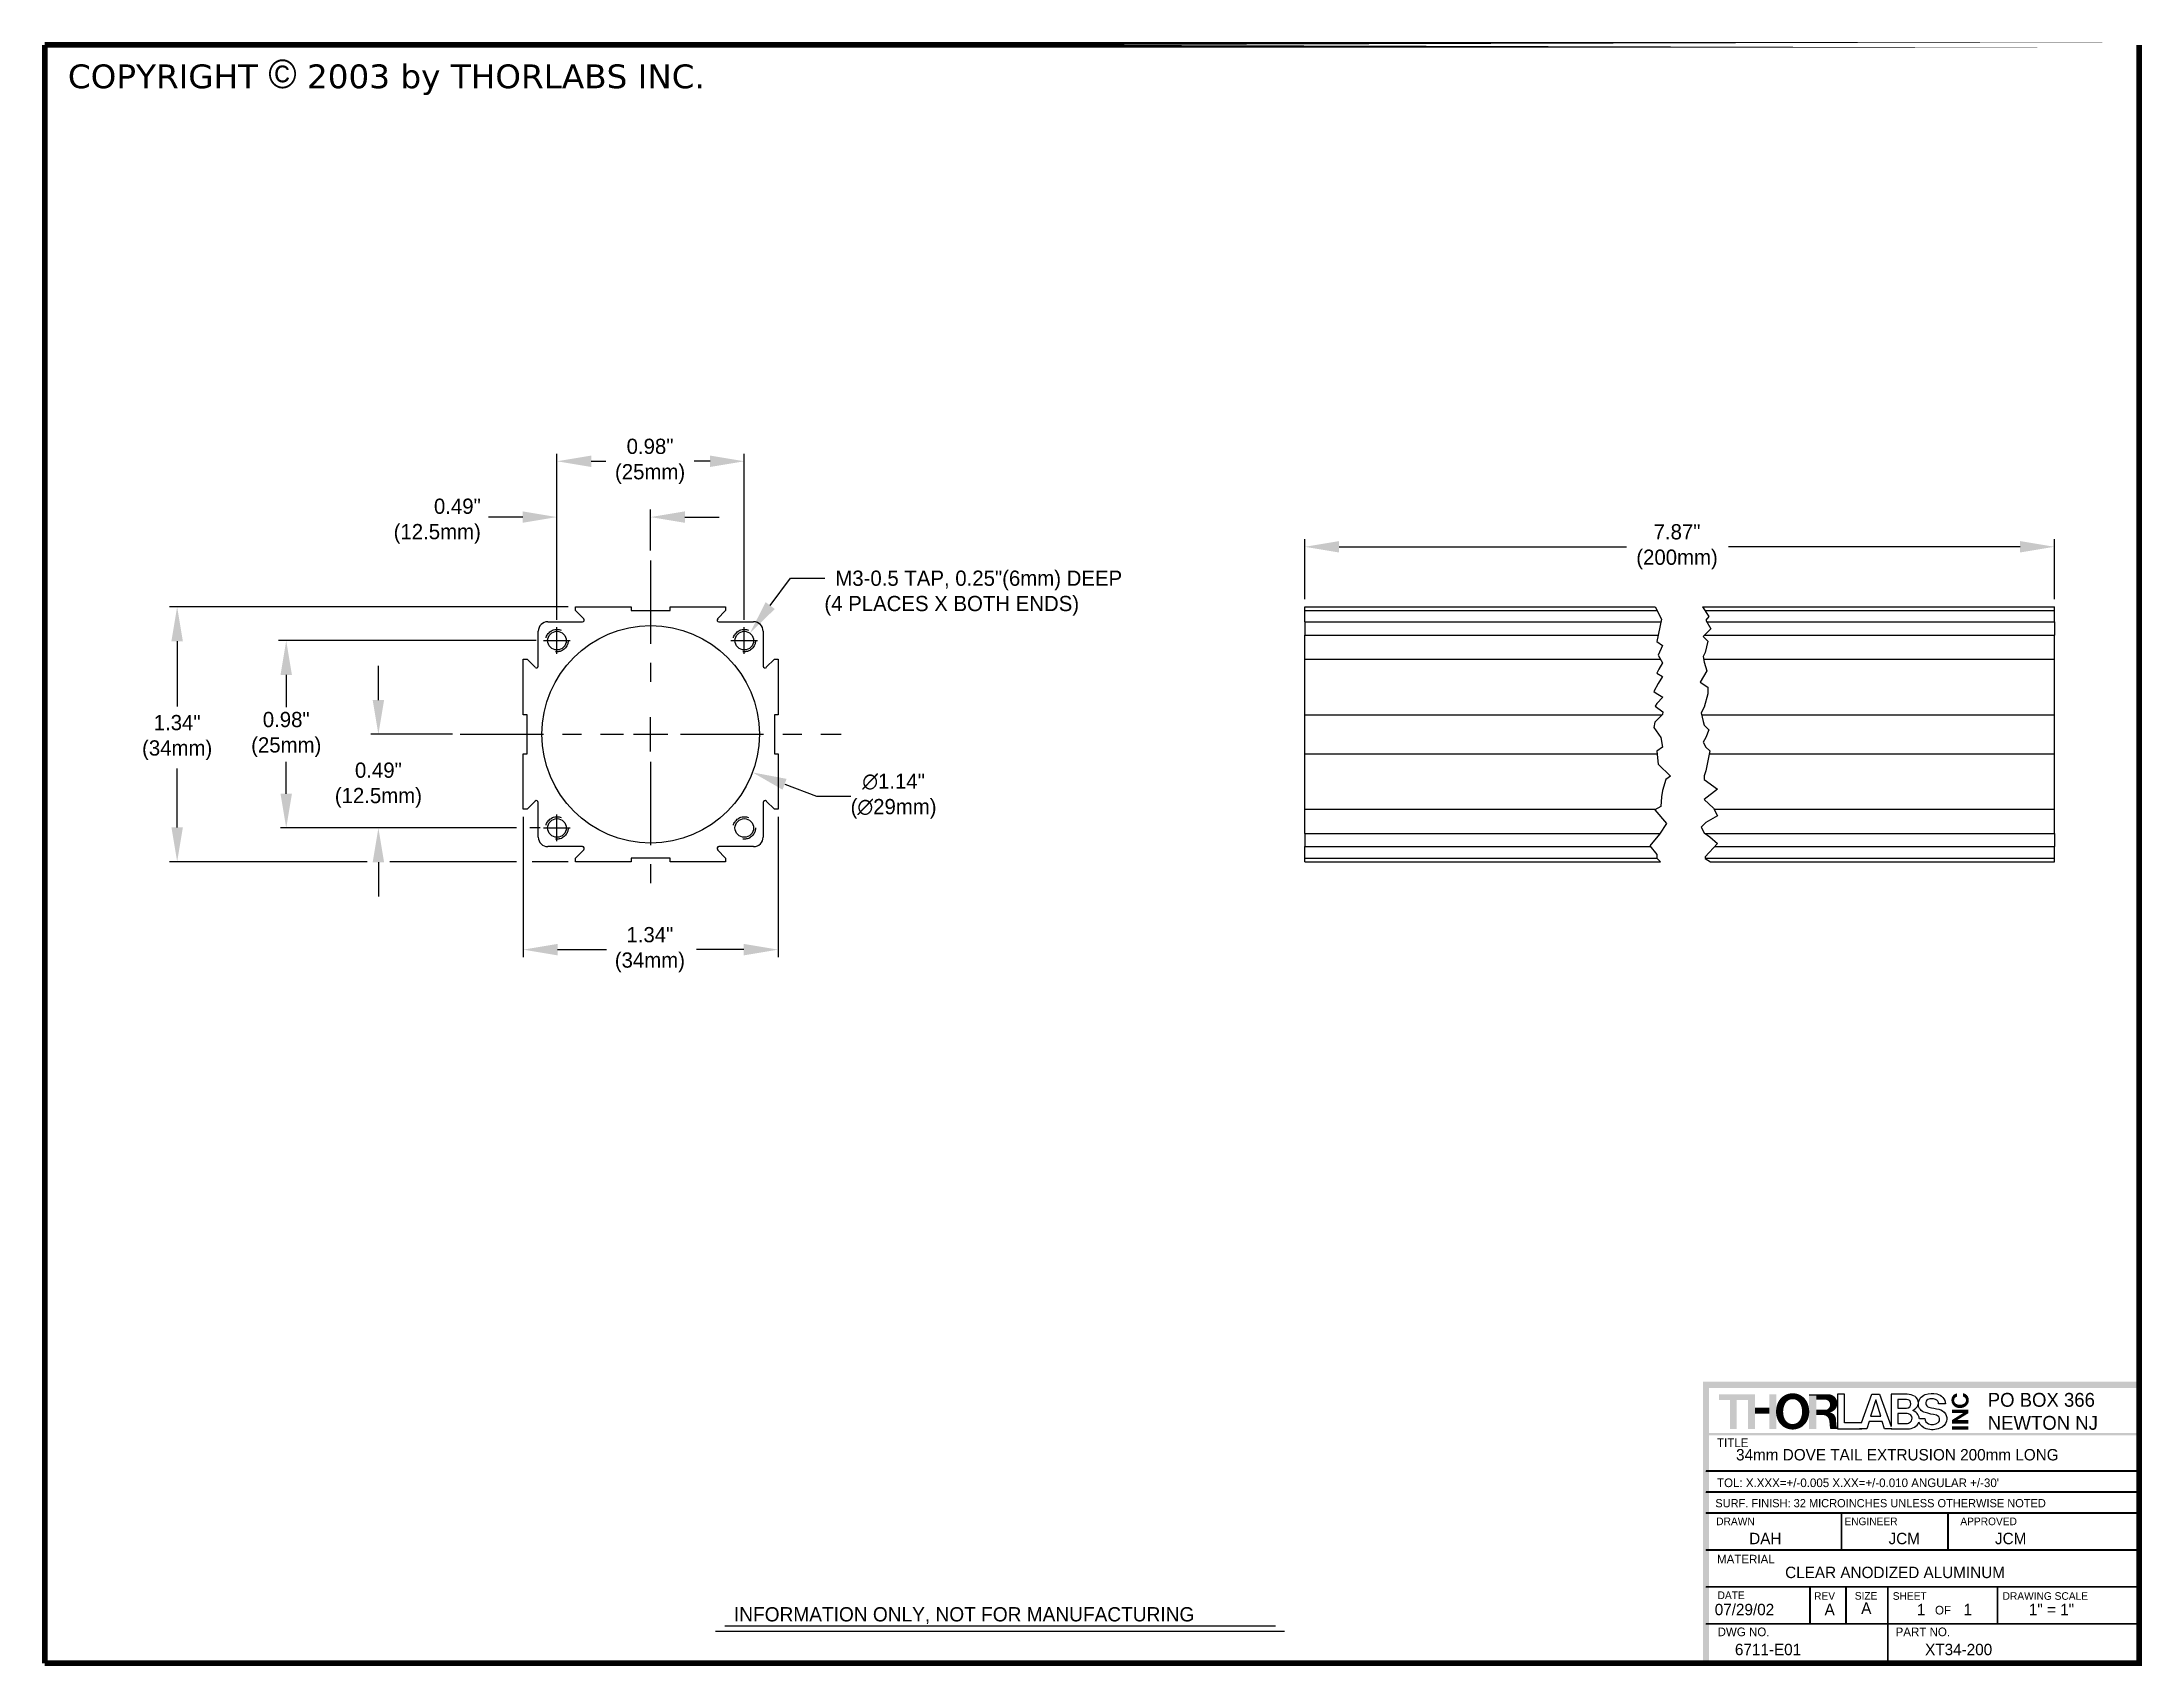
# Model space of a CAD drawing. Extents: x 0.3 to 11.3, y 0.3 to 8.8.
import ezdxf
from ezdxf.enums import TextEntityAlignment as Align

# ---------------------------------------------------------------- set-up
doc = ezdxf.new("R2010")
doc.units = 0
doc.header["$LTSCALE"] = 0.35
doc.linetypes.add('CENTER', pattern=[2, 1.25, -0.25, 0.25, -0.25])
doc.linetypes.add('HIDDEN', pattern=[0.375, 0.25, -0.125])
for name, color, linetype in [('BORDER', 7, 'CONTINUOUS'), ('D1', 7, 'CONTINUOUS'), ('S1', 7, 'CONTINUOUS')]:
    doc.layers.add(name, color=color, linetype=linetype)

# ---------------------------------------------------------------- blocks, each defined once
blk = doc.blocks.new('COPYWRITE')
at = {"layer": 'BORDER', "insert": (0.396, 8.629), "char_height": 0.24999, "width": 9.341, "attachment_point": 1}
blk.add_mtext('{\\FVERDANA.TTF;COPYRIGHT \\FSYMBOL.TTF;\\H1.2x;Ó\\FVERDANA.TTF;\\H0.8333x; 2003 by THORLABS INC.}', dxfattribs=at)
blk = doc.blocks.new('ESD-INFO')
at = {"layer": 'D1'}
for p, q in [((2.988, 0), (-2.987, 0)), ((-2.892, 0.06), (2.893, 0.06))]:
    blk.add_line(p, q, dxfattribs=at)
blk.add_text('INFORMATION ONLY, NOT FOR MANUFACTURING', height=0.15, dxfattribs=at).set_placement((-2.795, 0.107))

msp = doc.modelspace()

# ---------------------------------------------------------------- linework, layer by layer
at = {"layer": 'BORDER'}
for p, q in [((9.681, 1.695, 0.233), (9.681, 1.513, 0.233)), ((9.719, 1.695, 0.233), (9.681, 1.695, 0.233)), ((9.719, 1.544, 0.233), (9.719, 1.695, 0.233)), ((9.883, 1.665, 0.233), (9.856, 1.579, 0.233)), ((9.909, 1.579, 0.233), (9.883, 1.665, 0.233)), ((9.963, 1.695, 0.233), (9.963, 1.525, 0.233)), ((10.048, 1.695, 0.233), (9.963, 1.695, 0.233)), ((10.045, 1.667, 0.233), (9.999, 1.667, 0.233)), ((9.999, 1.667, 0.233), (9.999, 1.622, 0.233)), ((9.856, 1.579, 0.233), (9.909, 1.579, 0.233)), ((9.999, 1.622, 0.233), (10.045, 1.622, 0.233)), ((9.999, 1.594, 0.233), (9.999, 1.541, 0.233)), ((10.048, 1.594, 0.233), (9.999, 1.594, 0.233)), ((9.681, 1.513, 0.233), (9.81, 1.513, 0.233)), ((9.808, 1.544, 0.233), (9.719, 1.544, 0.233)), ((9.963, 1.513, 0.233), (10.051, 1.513, 0.233)), ((9.999, 1.541, 0.233), (10.043, 1.541, 0.233)), ((8.991, 1.291, 0.116), (11.255, 1.291, 0.116)), ((8.991, 1.181, 0.116), (11.255, 1.181, 0.116)), ((8.991, 1.071, 0.116), (11.255, 1.071, 0.116)), ((9.703, 0.877), (9.703, 1.071)), ((10.262, 0.877), (10.262, 1.071)), ((8.991, 0.877, 0.116), (11.269, 0.877, 0.116)), ((8.991, 0.683, 0.116), (11.269, 0.683, 0.116)), ((9.538, 0.489), (9.538, 0.683)), ((9.727, 0.683), (9.727, 0.489)), ((9.946, 0.282, 0.116), (9.946, 0.683, 0.116)), ((10.522, 0.683, 0.116), (10.522, 0.489, 0.116)), ((8.991, 0.489, 0.116), (11.266, 0.489, 0.116))]:
    msp.add_line(p, q, dxfattribs=at)
for points, const_width in [([(0.266, 0.282), (11.266, 0.282), (11.266, 8.782)], 0.03), ([(0.266, 8.782), (0.266, 0.282)], 0.03), ([(9.633, 1.691), (9.533, 1.691)], 0.00728), ([(8.991, 1.291), (11.255, 1.291)], 0.01), ([(11.255, 1.181), (8.991, 1.181)], 0.01), ([(8.991, 1.071), (11.255, 1.071)], 0.01), ([(9.703, 1.071), (9.703, 0.877)], 0.01), ([(10.262, 1.071), (10.262, 0.877)], 0.01), ([(8.991, 0.877), (11.269, 0.877)], 0.01), ([(11.269, 0.683), (8.991, 0.683)], 0.01), ([(9.538, 0.683), (9.538, 0.489)], 0.01), ([(9.727, 0.683), (9.727, 0.489)], 0.01), ([(9.946, 0.683), (9.946, 0.282)], 0.01), ([(10.522, 0.683), (10.522, 0.489)], 0.01), ([(11.266, 0.489), (8.991, 0.489)], 0.01)]:
    msp.add_lwpolyline(points, dxfattribs=dict(at, const_width=const_width))
at = {"layer": 'BORDER', "const_width": 0.03}
msp.add_lwpolyline([(11.266, 8.782), (0.266, 8.782)], close=True, dxfattribs=at)
at = {"layer": 'BORDER'}
for points, const_width in [([(9.524, 1.639, 0.741471), (9.368, 1.638, 0.741471)], 0.00728), ([(9.616, 1.609, 1), (9.616, 1.67, 1)], 0.00728), ([(9.639, 1.603, 0.939934), (9.633, 1.691, 0.939934)], 0.00728), ([(10.284, 1.676, 0.398621), (10.307, 1.627, 0.398621)], 0.00342), ([(10.309, 1.697, 0.284121), (10.284, 1.676, 0.288845)], 0.00342), ([(10.309, 1.683, 0.342627), (10.293, 1.666, 0.294281), (10.304, 1.643, 0.273538), (10.347, 1.644, 0.20817), (10.358, 1.659, 0.418985), (10.341, 1.684, 0.418985)], 0.00342), ([(10.366, 1.68, 0.261966), (10.341, 1.698, 0.265647)], 0.00342), ([(10.356, 1.635, 0.179001), (10.369, 1.656, 0.179001)], 0.00342), ([(10.369, 1.656, 0.152191), (10.366, 1.68, 0.152191)], 0.00342), ([(9.368, 1.638, 0.143054), (9.367, 1.573, 0.143054)], 0.00728), ([(9.367, 1.573, 0.761639), (9.526, 1.574, 0.761639)], 0.00728), ([(9.526, 1.574, 0.140695), (9.524, 1.639, 0.140695)], 0.00728), ([(9.642, 1.555, 0.389398), (9.605, 1.589, 0.389398)], 0.00728), ([(9.67, 1.565, 0.358135), (9.639, 1.596, 0.358135)], 0.00728), ([(10.307, 1.627, 0.270661), (10.356, 1.635, 0.270661)], 0.00342), ([(9.645, 1.522, 0.114836), (9.648, 1.514, 0.114836)], 0.00728), ([(9.674, 1.524, 0.095067), (9.677, 1.514, 0.140492)], 0.00728)]:
    msp.add_lwpolyline(points, format="xyb", dxfattribs=dict(at, const_width=const_width))
at = {"layer": 'BORDER', "const_width": 0.00728}
msp.add_lwpolyline([(9.402, 1.644, 0.228527), (9.402, 1.562, 0.623004), (9.49, 1.562, 0.229006), (9.49, 1.645, 0.632312)], format="xyb", close=True, dxfattribs=at)
at = {"layer": 'BORDER'}
for points in [[(9.808, 1.544), (9.862, 1.695), (9.903, 1.695), (9.963, 1.525)], [(9.917, 1.552), (9.848, 1.552), (9.836, 1.513), (9.797, 1.513)], [(9.968, 1.513), (9.929, 1.513), (9.917, 1.552)]]:
    msp.add_lwpolyline(points, dxfattribs=at)
for points in [[(10.112, 1.567), (10.141, 1.567, 0.302044), (10.16, 1.54, 0.26537), (10.21, 1.546, 0.635606), (10.201, 1.584, -0.000944), (10.142, 1.598, -0.344245), (10.107, 1.642, -0.322222), (10.143, 1.693, -0.141736), (10.204, 1.697, -0.333774), (10.249, 1.644), (10.213, 1.644, 0.301979), (10.196, 1.668, 0.197288), (10.157, 1.667, 0.728374), (10.162, 1.627, 0.001957)], [(10.162, 1.627, 0.001957), (10.214, 1.616, -0.213696), (10.249, 1.591, -0.207559), (10.254, 1.554, -0.231198), (10.22, 1.516, -0.176336), (10.148, 1.513, -0.211591), (10.109, 1.548)]]:
    msp.add_lwpolyline(points, format="xyb", dxfattribs=at)
for centre, radius, start, end in [((10.045, 1.645, 0.233), 0.0227, 270, 90), ((10.048, 1.62, 0.233), 0.0748, 58.6702, 90), ((10.066, 1.649, 0.233), 0.041, 358.6533, 58.6702), ((10.043, 1.573, 0.233), 0.0323, 270, 313.2275), ((10.048, 1.568, 0.233), 0.0255, 313.2275, 90), ((10.045, 1.677, 0.233), 0.0742, 295.3784, 313.1576), ((10.051, 1.55, 0.233), 0.0653, 41.8214, 67.2112), ((10.065, 1.563, 0.233), 0.0465, 297.4526, 341.3323), ((10.072, 1.649, 0.233), 0.0347, 313.1576, 358.6533), ((10.065, 1.563, 0.233), 0.0465, 5.7977, 41.8214), ((10.051, 1.59, 0.233), 0.0771, 270, 297.4526)]:
    msp.add_arc(centre, radius, start, end, dxfattribs=at)
for points in [[(9.059, 1.695, 0.233), (9.212, 1.695, 0.233), (9.059, 1.665, 0.233), (9.212, 1.665, 0.233)], [(9.117, 1.513, 0.233), (9.153, 1.513, 0.233), (9.117, 1.665, 0.233), (9.153, 1.665, 0.233)], [(9.212, 1.695, 0.233), (9.248, 1.695, 0.233), (9.212, 1.513, 0.233), (9.248, 1.513, 0.233)], [(9.323, 1.695, 0.233), (9.36, 1.695, 0.233), (9.323, 1.513, 0.233), (9.36, 1.513, 0.233)], [(9.397, 1.681, 0.233), (9.411, 1.661, 0.233), (9.373, 1.654, 0.233), (9.399, 1.635, 0.233)], [(9.446, 1.698, 0.233), (9.445, 1.672, 0.233), (9.397, 1.681, 0.233), (9.411, 1.661, 0.233)], [(9.479, 1.691, 0.233), (9.47, 1.665, 0.233), (9.446, 1.698, 0.233), (9.445, 1.672, 0.233)], [(9.515, 1.663, 0.233), (9.488, 1.65, 0.233), (9.479, 1.691, 0.233), (9.47, 1.665, 0.233)], [(9.531, 1.611, 0.233), (9.499, 1.614, 0.233), (9.515, 1.663, 0.233), (9.488, 1.65, 0.233)], [(9.533, 1.513, 0.233), (9.533, 1.695, 0.233), (9.57, 1.513, 0.233), (9.57, 1.691, 0.233)], [(9.57, 1.667, 0.233), (9.57, 1.691, 0.233), (9.616, 1.667, 0.233), (9.633, 1.695, 0.233)], [(9.632, 1.669, 0.233), (9.645, 1.69, 0.233), (9.616, 1.667, 0.233), (9.633, 1.695, 0.233)], [(9.644, 1.656, 0.233), (9.673, 1.67, 0.233), (9.632, 1.669, 0.233), (9.645, 1.69, 0.233)], [(9.648, 1.641, 0.233), (9.677, 1.632, 0.233), (9.644, 1.656, 0.233), (9.673, 1.67, 0.233)], [(10.304, 1.682, 0.233), (10.295, 1.691, 0.233), (10.293, 1.67, 0.233), (10.283, 1.674, 0.233)], [(10.293, 1.67, 0.233), (10.283, 1.674, 0.233), (10.295, 1.652, 0.233), (10.284, 1.648, 0.233)], [(10.304, 1.682, 0.233), (10.295, 1.691, 0.233), (10.307, 1.683, 0.233), (10.306, 1.698, 0.233)], [(10.307, 1.683, 0.233), (10.306, 1.698, 0.233), (10.309, 1.682, 0.233), (10.309, 1.698, 0.233)], [(10.343, 1.683, 0.233), (10.345, 1.699, 0.233), (10.341, 1.682, 0.233), (10.341, 1.7, 0.233)], [(10.354, 1.677, 0.233), (10.365, 1.684, 0.233), (10.343, 1.683, 0.233), (10.345, 1.699, 0.233)], [(10.351, 1.645, 0.233), (10.358, 1.634, 0.233), (10.359, 1.662, 0.233), (10.37, 1.656, 0.233)], [(10.359, 1.662, 0.233), (10.37, 1.656, 0.233), (10.354, 1.677, 0.233), (10.365, 1.684, 0.233)], [(9.323, 1.624, 0.233), (9.248, 1.624, 0.233), (9.323, 1.593, 0.233), (9.248, 1.593, 0.233)], [(9.373, 1.654, 0.233), (9.399, 1.635, 0.233), (9.362, 1.603, 0.233), (9.392, 1.601, 0.233)], [(9.362, 1.603, 0.233), (9.392, 1.601, 0.233), (9.375, 1.551, 0.233), (9.401, 1.561, 0.233)], [(9.375, 1.551, 0.233), (9.401, 1.561, 0.233), (9.414, 1.518, 0.233), (9.427, 1.537, 0.233)], [(9.446, 1.512, 0.233), (9.446, 1.535, 0.233), (9.494, 1.528, 0.233), (9.481, 1.546, 0.233)], [(9.494, 1.528, 0.233), (9.481, 1.546, 0.233), (9.519, 1.557, 0.233), (9.498, 1.579, 0.233)], [(9.519, 1.557, 0.233), (9.498, 1.579, 0.233), (9.531, 1.611, 0.233), (9.499, 1.614, 0.233)], [(9.57, 1.613, 0.233), (9.57, 1.585, 0.233), (9.616, 1.613, 0.233), (9.605, 1.585, 0.233)], [(9.621, 1.587, 0.233), (9.639, 1.599, 0.233), (9.605, 1.585, 0.233), (9.616, 1.613, 0.233)], [(9.636, 1.612, 0.233), (9.649, 1.606, 0.233), (9.616, 1.613, 0.233), (9.639, 1.599, 0.233)], [(9.631, 1.577, 0.233), (9.651, 1.591, 0.233), (9.621, 1.587, 0.233), (9.639, 1.599, 0.233)], [(9.639, 1.566, 0.233), (9.669, 1.576, 0.233), (9.631, 1.577, 0.233), (9.651, 1.591, 0.233)], [(9.636, 1.612, 0.233), (9.649, 1.606, 0.233), (9.648, 1.641, 0.233), (9.677, 1.632, 0.233)], [(9.639, 1.555, 0.233), (9.673, 1.565, 0.233), (9.639, 1.566, 0.233), (9.669, 1.576, 0.233)], [(9.639, 1.555, 0.233), (9.642, 1.522, 0.233), (9.673, 1.565, 0.233), (9.677, 1.525, 0.233)], [(10.283, 1.614, 0.233), (10.369, 1.614, 0.233), (10.283, 1.596, 0.233), (10.369, 1.596, 0.233)], [(10.283, 1.559, 0.233), (10.369, 1.613, 0.233), (10.283, 1.542, 0.233), (10.369, 1.595, 0.233)], [(10.369, 1.541, 0.233), (10.283, 1.541, 0.233), (10.369, 1.559, 0.233), (10.283, 1.559, 0.233)], [(10.295, 1.652, 0.233), (10.284, 1.648, 0.233), (10.311, 1.639, 0.233), (10.302, 1.629, 0.233)], [(10.311, 1.639, 0.233), (10.302, 1.629, 0.233), (10.328, 1.638, 0.233), (10.329, 1.623, 0.233)], [(10.328, 1.638, 0.233), (10.329, 1.623, 0.233), (10.351, 1.645, 0.233), (10.358, 1.634, 0.233)], [(9.414, 1.518, 0.233), (9.427, 1.537, 0.233), (9.446, 1.512, 0.233), (9.446, 1.535, 0.233)], [(9.643, 1.518, 0.233), (9.677, 1.521, 0.233), (9.642, 1.522, 0.233), (9.677, 1.525, 0.233)], [(9.645, 1.513, 0.233), (9.682, 1.513, 0.233), (9.643, 1.518, 0.233), (9.677, 1.521, 0.233)], [(10.283, 1.508, 0.233), (10.283, 1.526, 0.233), (10.369, 1.508, 0.233), (10.369, 1.526, 0.233)]]:
    msp.add_solid(points, dxfattribs=at)
for points in [[(9.007, 1.728, 0.116), (8.975, 1.761, 0.116), (9.007, 0.295, 0.116), (8.975, 0.295, 0.116)], [(11.255, 1.728, 0.116), (11.255, 1.76, 0.116), (9.007, 1.728, 0.116), (8.975, 1.76, 0.116)], [(11.255, 1.479, 0.116), (11.255, 1.492, 0.116), (8.994, 1.479, 0.116), (8.994, 1.492, 0.116)]]:
    msp.add_trace(points, dxfattribs=at)
at = {"layer": 'D1'}
for p, q in [((2.956, 5.763), (2.956, 6.635)), ((3.94, 5.763), (3.94, 6.635)), ((3.136, 6.595), (3.212, 6.595)), ((3.76, 6.595), (3.676, 6.595)), ((2.776, 6.302), (2.596, 6.302)), ((2.956, 5.803), (2.956, 6.342)), ((3.448, 6.126), (3.448, 6.342)), ((3.628, 6.302), (3.808, 6.302)), ((6.884, 5.87), (6.884, 6.186)), ((10.821, 5.87), (10.821, 6.186)), ((7.064, 6.146), (8.573, 6.146)), ((10.641, 6.146), (9.11, 6.146)), ((4.076, 5.837), (4.183, 5.982)), ((4.183, 5.982), (4.363, 5.982)), ((3.014, 5.83), (0.921, 5.83)), ((0.961, 5.65), (0.961, 5.307)), ((2.846, 5.653), (1.494, 5.653)), ((2.886, 5.653), (3.026, 5.653)), ((2.956, 5.583), (2.956, 5.723)), ((3.87, 5.653), (4.01, 5.653)), ((3.87, 5.653), (4.01, 5.653)), ((3.94, 5.583), (3.94, 5.723)), ((3.94, 5.583), (3.94, 5.723)), ((2.018, 5.341), (2.018, 5.521)), ((1.534, 5.473), (1.534, 5.303)), ((3.448, 5.091), (3.448, 5.231)), ((3.448, 5.091), (3.448, 5.231)), ((3.448, 5.091), (3.448, 5.231)), ((2.408, 5.161), (1.978, 5.161)), ((3.378, 5.161), (3.518, 5.161)), ((3.378, 5.161), (3.518, 5.161)), ((3.378, 5.161), (3.518, 5.161)), ((0.961, 4.672), (0.961, 4.981)), ((1.534, 4.849), (1.534, 5.016)), ((4.152, 4.899), (4.32, 4.836)), ((4.32, 4.836), (4.5, 4.836)), ((2.744, 4.669), (1.504, 4.669)), ((2.779, 4.727), (2.779, 3.99)), ((2.867, 4.669), (2.814, 4.669)), ((2.886, 4.669), (3.026, 4.669)), ((2.956, 4.599), (2.956, 4.739)), ((4.117, 4.727), (4.117, 3.99)), ((1.959, 4.492), (0.921, 4.492)), ((2.018, 4.489), (2.018, 4.309)), ((2.744, 4.492), (2.079, 4.492)), ((3.014, 4.492), (2.825, 4.492)), ((2.959, 4.03), (3.216, 4.03)), ((3.937, 4.03), (3.688, 4.03))]:
    msp.add_line(p, q, dxfattribs=at)
at = {"layer": 'D1', "linetype": 'CENTER'}
for p, q in [((3.448, 6.074), (3.448, 5.337)), ((2.448, 5.161), (3.305, 5.161)), ((3.604, 5.161), (4.448, 5.161)), ((3.448, 5.016), (3.448, 4.291))]:
    msp.add_line(p, q, dxfattribs=at)
at = {"layer": 'D1', "linetype": 'CONTINUOUS'}
for p, q in [((3.448, 5.071), (3.448, 5.251)), ((3.448, 5.071), (3.448, 5.251)), ((3.448, 5.071), (3.448, 5.251)), ((3.358, 5.161), (3.538, 5.161)), ((3.358, 5.161), (3.538, 5.161)), ((3.358, 5.161), (3.538, 5.161))]:
    msp.add_line(p, q, dxfattribs=at)
at = {"layer": 'D1'}
for points in [[(3.136, 6.625), (3.136, 6.565), (2.956, 6.595)], [(3.76, 6.625), (3.76, 6.565), (3.94, 6.595)], [(2.776, 6.332), (2.776, 6.272), (2.956, 6.302)], [(3.628, 6.332), (3.628, 6.272), (3.448, 6.302)], [(7.064, 6.176), (7.064, 6.116), (6.884, 6.146)], [(10.641, 6.176), (10.641, 6.116), (10.821, 6.146)], [(4.052, 5.855), (4.1, 5.819), (3.969, 5.692)], [(0.931, 5.65), (0.991, 5.65), (0.961, 5.83)], [(1.504, 5.473), (1.564, 5.473), (1.534, 5.653)], [(1.988, 5.341), (2.048, 5.341), (2.018, 5.161)], [(4.162, 4.927), (4.141, 4.87), (3.983, 4.961)], [(1.504, 4.849), (1.564, 4.849), (1.534, 4.669)], [(0.931, 4.672), (0.991, 4.672), (0.961, 4.492)], [(1.988, 4.489), (2.048, 4.489), (2.018, 4.669)], [(2.959, 4.06), (2.959, 4), (2.779, 4.03)], [(3.937, 4.06), (3.937, 4), (4.117, 4.03)]]:
    msp.add_solid(points, dxfattribs=at)
at = {"layer": 'S1'}
for p, q in [((2.908, 5.752), (3.09, 5.752)), ((3.054, 5.83), (3.346, 5.83)), ((3.054, 5.811), (3.054, 5.83)), ((3.097, 5.768), (3.054, 5.811)), ((3.346, 5.83), (3.346, 5.811)), ((3.346, 5.811), (3.55, 5.811)), ((3.55, 5.83), (3.842, 5.83)), ((3.55, 5.811), (3.55, 5.83)), ((3.842, 5.811), (3.8, 5.768)), ((3.807, 5.752), (3.989, 5.752)), ((3.842, 5.83), (3.842, 5.811)), ((6.884, 5.83), (8.725, 5.83)), ((6.884, 5.811), (6.884, 5.83)), ((6.884, 5.811), (8.735, 5.811)), ((6.884, 5.768), (6.884, 5.811)), ((6.884, 5.752), (6.884, 5.768)), ((6.884, 5.752), (8.755, 5.752)), ((6.884, 5.752), (6.884, 5.682)), ((8.725, 5.831), (8.758, 5.765)), ((8.758, 5.765), (8.733, 5.649)), ((8.973, 5.83), (9.006, 5.78)), ((8.973, 5.83), (10.821, 5.83)), ((8.986, 5.811), (10.821, 5.811)), ((9.006, 5.78), (8.991, 5.76)), ((8.991, 5.76), (9.016, 5.715)), ((8.995, 5.752), (10.821, 5.752)), ((10.821, 5.811), (10.821, 5.83)), ((10.821, 5.768), (10.821, 5.811)), ((10.821, 5.752), (10.821, 5.768)), ((10.821, 5.752), (10.821, 5.682)), ((2.858, 5.519), (2.858, 5.702)), ((4.039, 5.702), (4.039, 5.519)), ((6.884, 5.682), (8.74, 5.682)), ((6.884, 5.555), (6.884, 5.682)), ((8.733, 5.649), (8.762, 5.628)), ((8.762, 5.628), (8.74, 5.577)), ((9.016, 5.715), (8.976, 5.675)), ((8.976, 5.675), (9.001, 5.65)), ((8.982, 5.682), (10.821, 5.682)), ((9.001, 5.65), (8.986, 5.59)), ((10.821, 5.555), (10.821, 5.682)), ((2.779, 5.263), (2.779, 5.555)), ((2.779, 5.555), (2.799, 5.555)), ((2.799, 5.555), (2.841, 5.513)), ((4.055, 5.513), (4.098, 5.555)), ((4.098, 5.555), (4.117, 5.555)), ((4.117, 5.555), (4.117, 5.263)), ((6.884, 5.555), (8.752, 5.555)), ((6.884, 5.263), (6.884, 5.555)), ((8.74, 5.577), (8.762, 5.537)), ((8.762, 5.537), (8.743, 5.504)), ((8.986, 5.59), (8.976, 5.57)), ((8.976, 5.57), (8.981, 5.54)), ((8.978, 5.555), (10.821, 5.555)), ((8.981, 5.54), (8.996, 5.495)), ((10.821, 5.263), (10.821, 5.555)), ((8.74, 5.428), (8.718, 5.385)), ((8.743, 5.504), (8.733, 5.483)), ((8.733, 5.483), (8.762, 5.464)), ((8.762, 5.464), (8.74, 5.428)), ((8.996, 5.495), (8.961, 5.435)), ((8.961, 5.435), (9.001, 5.409)), ((9.001, 5.409), (9.001, 5.374)), ((8.718, 5.385), (8.729, 5.377)), ((8.733, 5.323), (8.725, 5.308)), ((8.725, 5.308), (8.765, 5.279)), ((8.729, 5.377), (8.765, 5.356)), ((8.765, 5.356), (8.733, 5.323)), ((8.981, 5.304), (8.966, 5.274)), ((9.001, 5.374), (8.981, 5.304)), ((2.799, 5.263), (2.779, 5.263)), ((2.799, 5.059), (2.799, 5.263)), ((4.098, 5.263), (4.098, 5.059)), ((4.117, 5.263), (4.098, 5.263)), ((6.884, 5.263), (8.76, 5.263)), ((6.884, 5.059), (6.884, 5.263)), ((8.722, 5.225), (8.718, 5.196)), ((8.718, 5.196), (8.754, 5.145)), ((8.762, 5.265), (8.722, 5.225)), ((8.765, 5.279), (8.762, 5.265)), ((8.966, 5.274), (8.976, 5.229)), ((8.968, 5.263), (10.821, 5.263)), ((8.976, 5.229), (8.981, 5.209)), ((8.981, 5.209), (9.006, 5.184)), ((10.821, 5.059), (10.821, 5.263)), ((8.762, 5.094), (8.733, 5.073)), ((8.754, 5.145), (8.762, 5.094)), ((8.991, 5.144), (8.976, 5.119)), ((8.976, 5.119), (8.991, 5.094)), ((9.006, 5.184), (8.991, 5.144)), ((8.991, 5.094), (9.011, 5.074)), ((2.779, 5.059), (2.799, 5.059)), ((2.779, 4.767), (2.779, 5.059)), ((4.098, 5.059), (4.117, 5.059)), ((4.117, 5.059), (4.117, 4.767)), ((6.884, 5.059), (8.734, 5.059)), ((6.884, 4.767), (6.884, 5.059)), ((8.733, 5.073), (8.74, 5.004)), ((8.74, 5.004), (8.805, 4.942)), ((8.991, 4.969), (8.981, 4.943)), ((9.011, 5.074), (8.991, 4.969)), ((9.008, 5.059), (10.821, 5.059)), ((10.821, 4.767), (10.821, 5.059)), ((8.762, 4.866), (8.758, 4.833)), ((8.78, 4.924), (8.762, 4.866)), ((8.805, 4.942), (8.78, 4.924)), ((8.981, 4.943), (8.981, 4.923)), ((8.981, 4.923), (9.051, 4.873)), ((9.051, 4.873), (8.981, 4.818)), ((2.799, 4.767), (2.779, 4.767)), ((2.841, 4.81), (2.799, 4.767)), ((2.858, 4.621), (2.858, 4.803)), ((4.039, 4.803), (4.039, 4.621)), ((4.098, 4.767), (4.055, 4.81)), ((4.117, 4.767), (4.098, 4.767)), ((6.884, 4.767), (8.727, 4.767)), ((6.884, 4.64), (6.884, 4.767)), ((8.754, 4.782), (8.722, 4.764)), ((8.722, 4.764), (8.783, 4.692)), ((8.758, 4.833), (8.754, 4.782)), ((8.981, 4.818), (9.031, 4.773)), ((9.031, 4.773), (9.051, 4.733)), ((9.034, 4.767), (10.821, 4.767)), ((10.821, 4.64), (10.821, 4.767)), ((6.884, 4.64), (8.749, 4.64)), ((6.884, 4.64), (6.884, 4.571)), ((8.747, 4.637), (8.696, 4.576)), ((8.783, 4.692), (8.747, 4.637)), ((8.991, 4.698), (8.966, 4.673)), ((8.966, 4.673), (8.981, 4.643)), ((8.981, 4.643), (9.011, 4.623)), ((8.985, 4.64), (10.821, 4.64)), ((9.051, 4.733), (8.991, 4.698)), ((10.821, 4.64), (10.821, 4.571)), ((3.09, 4.571), (2.908, 4.571)), ((3.054, 4.511), (3.097, 4.554)), ((3.8, 4.554), (3.842, 4.511)), ((3.989, 4.571), (3.807, 4.571)), ((6.884, 4.571), (8.7, 4.571)), ((6.884, 4.554), (6.884, 4.571)), ((6.884, 4.511), (6.884, 4.554)), ((8.696, 4.576), (8.733, 4.529)), ((8.733, 4.529), (8.733, 4.51)), ((9.051, 4.588), (8.986, 4.518)), ((9.011, 4.623), (9.051, 4.588)), ((9.035, 4.571), (10.821, 4.571)), ((10.821, 4.554), (10.821, 4.571)), ((10.821, 4.511), (10.821, 4.554)), ((3.054, 4.492), (3.054, 4.511)), ((3.346, 4.492), (3.054, 4.492)), ((3.55, 4.511), (3.346, 4.511)), ((3.346, 4.511), (3.346, 4.492)), ((3.55, 4.492), (3.55, 4.511)), ((3.842, 4.492), (3.55, 4.492)), ((3.842, 4.511), (3.842, 4.492)), ((6.884, 4.511), (8.733, 4.511)), ((6.884, 4.492), (6.884, 4.511)), ((6.884, 4.492), (8.753, 4.492)), ((8.733, 4.51), (8.753, 4.492)), ((8.986, 4.518), (8.986, 4.508)), ((8.986, 4.511), (10.821, 4.511)), ((8.986, 4.508), (9.014, 4.492)), ((9.014, 4.492), (10.821, 4.492)), ((10.821, 4.492), (10.821, 4.511))]:
    msp.add_line(p, q, dxfattribs=at)
for centre, radius in [((3.448, 5.161), 0.571), ((2.956, 5.653), 0.049), ((3.94, 5.653), 0.049), ((2.956, 4.669), 0.049), ((3.94, 4.669), 0.049)]:
    msp.add_circle(centre, radius, dxfattribs=at)
at = {"layer": 'S1', "linetype": 'HIDDEN'}
for centre in [(2.956, 5.653), (3.94, 5.653), (2.956, 4.669), (3.94, 4.669)]:
    msp.add_circle(centre, 0.059, dxfattribs=at)
at = {"layer": 'S1'}
for centre, radius, start, end in [((2.908, 5.702), 0.05, 90, 180), ((3.09, 5.761), 0.00984, 270, 45), ((3.807, 5.761), 0.00984, 135, 270), ((3.989, 5.702), 0.05, 0, 90), ((2.848, 5.519), 0.00984, 225, 0), ((4.049, 5.519), 0.00984, 180, 315), ((2.848, 4.803), 0.00984, 0, 135), ((4.049, 4.803), 0.00984, 45, 180), ((2.908, 4.621), 0.05, 180, 270), ((3.09, 4.561), 0.00984, 315, 90), ((3.807, 4.561), 0.00984, 90, 225), ((3.989, 4.621), 0.05, 270, 0)]:
    msp.add_arc(centre, radius, start, end, dxfattribs=at)

# ---------------------------------------------------------------- block references
at = {"layer": 'S1', "xscale": 0.5, "yscale": 0.5}
for name, p in [('COPYWRITE', (0.189, 4.39)), ('ESD-INFO', (5.283, 0.448))]:
    msp.add_blockref(name, p, dxfattribs=at)

# ---------------------------------------------------------------- texts
at = {"layer": 'BORDER'}
for s, height, p in [('PO BOX 366', 0.0728, (10.471, 1.629, 0.233)), ('NEWTON NJ', 0.0728, (10.471, 1.508, 0.233)), ('TITLE', 0.0453, (9.049, 1.417, 0.116)), ("TOL: X.XXX=+/-0.005 X.XX=+/-0.010 ANGULAR +/-30'", 0.04529, (9.049, 1.207, 0.116)), ('SURF. FINISH: 32 MICROINCHES UNLESS OTHERWISE NOTED', 0.04327, (9.04, 1.101, 0.111)), ('DRAWN', 0.04, (9.045, 1.007, 0.116)), ('ENGINEER', 0.04, (9.718, 1.007, 0.116)), ('APPROVED', 0.04, (10.327, 1.007, 0.116)), ('MATERIAL', 0.0453, (9.049, 0.806, 0.116)), ('DATE', 0.04, (9.052, 0.619, 0.116)), ('REV', 0.04, (9.559, 0.615, 0.116)), ('SHEET', 0.04, (9.972, 0.615, 0.116)), ('OF', 0.0453, (10.194, 0.538, 0.116)), ('DRAWING SCALE', 0.04, (10.549, 0.615, 0.116)), ('DWG NO.', 0.0453, (9.052, 0.424, 0.116)), ('PART NO.', 0.0453, (9.987, 0.424, 0.116))]:
    msp.add_text(s, height=height, dxfattribs=at).set_placement(p)
msp.add_text('SIZE', height=0.04, dxfattribs=at).set_placement((9.832, 0.616), align=Align.CENTER)
at = {"layer": 'D1'}
for s, height, p in [('M3-0.5 TAP, 0.25"(6mm) DEEP', 0.08, (4.418, 5.941)), (' (4 PLACES X BOTH ENDS)', 0.08, (4.331, 5.808)), ('34mm DOVE TAIL EXTRUSION 200mm LONG', 0.06, (9.149, 1.347)), ('DAH', 0.06, (9.218, 0.907)), ('JCM', 0.06, (9.95, 0.907)), ('JCM', 0.06, (10.509, 0.907)), ('CLEAR ANODIZED ALUMINUM', 0.06, (9.407, 0.729)), ('07/29/02', 0.06, (9.037, 0.534)), ('A', 0.06, (9.614, 0.534)), ('1', 0.06, (10.099, 0.534)), ('1', 0.06, (10.344, 0.534)), ('1" = 1"', 0.06, (10.687, 0.534)), ('6711-E01', 0.06, (9.143, 0.324)), ('XT34-200', 0.06, (10.142, 0.324))]:
    msp.add_text(s, height=height, dxfattribs=at).set_placement(p)
msp.add_text('A', height=0.06, dxfattribs=at).set_placement((9.833, 0.541), align=Align.CENTER)
at = {"layer": 'D1', "char_height": 0.08}
for s, insert, attachment_point in [('0.98"\\P(25mm)', (3.445, 6.595), 5), ('0.49"\\P(12.5mm)', (2.556, 6.399), 3), ('7.87"\\P(200mm)', (8.839, 6.146), 5), ('1.34"\\P(34mm)', (0.961, 5.144), 5), ('0.98"\\P(25mm)', (1.534, 5.16), 5), ('0.49"\\P(12.5mm)', (2.018, 4.894), 5), ('∅1.14"\\P(∅29mm)', (4.724, 4.836), 5), ('1.34"\\P(34mm)', (3.444, 4.03), 5)]:
    msp.add_mtext(s, dxfattribs=dict(at, insert=insert, attachment_point=attachment_point))

doc.saveas('drawing.dxf')
